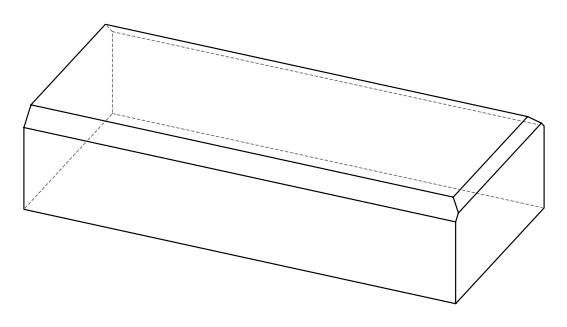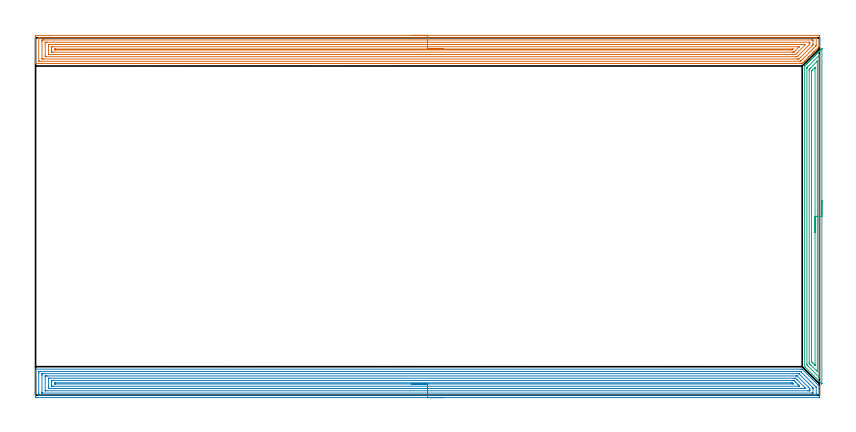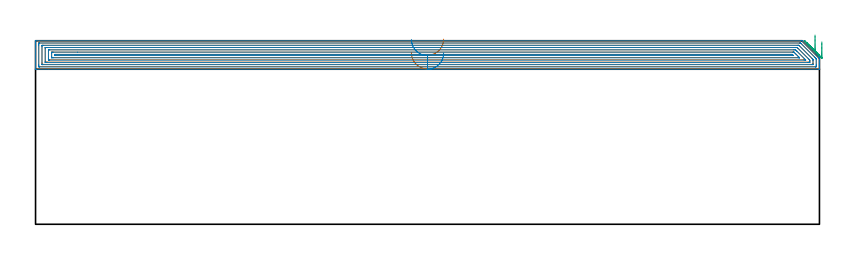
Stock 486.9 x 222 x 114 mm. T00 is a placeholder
(PLAN: 3 operations, 0 tool changes, 61.2 min)
(1 AREA_MILL | FG_CHAMFER_SURFACE | UGT0205_001 | 27.29 min | 74546 mm3)
(2 AREA_MILL_1 | FG_CHAMFER_SURFACE_1 | UGT0205_001 | 27.31 min | 76267 mm3)
(3 AREA_MILL_2 | FG_CHAMFER_SURFACE_2 | UGT0205_001 | 6.59 min | 11112 mm3)
(TOOL UGT0205_001 | Chamfer Mill 20 x 3 x 45 deg. | D20 FL50 Z2)
(OP 1 AREA_MILL)
G17 G21 G94 G90
T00 M6
G54
G17 G0 G90 X233.45 Y223.5 S1061 M3
G43 Z124. H0
Z106.5
G94 G1 X233.488 Z105.628 F250.
X233.602 Z104.764
X233.791 Z103.912
X234.053 Z103.08
X234.387 Z102.274
X234.79 Z101.5
X235.258 Z100.764
X235.79 Z100.072
X236.379 Z99.429
X237.022 Z98.84
X237.714 Z98.308
X238.45 Z97.84
X239.224 Z97.437
X240.03 Z97.103
X240.862 Z96.841
X241.714 Z96.652
X242.578 Z96.538
X243.45 Z96.5
X486.268 Y223.499 Z96.501
X486.678 Y223.496 Z96.502
X486.89 Y223.492 Z96.505
X486.9 Y223.093 Z96.904
Y219.58 Z100.414
Y218.187 Z101.809
Y217.824 Z102.171
Y216.752 Z103.246
X486.897 Y216.726 Z103.271
X486.893 Y216.704 Z103.293
X486.864 Y216.663 Z103.335
X486.708 Y216.506 Z103.49
X486.566 Y216.365 Z103.633
X486.269 Y216.069 Z103.931
X483.927 Y213.725 Z106.272
X483.883 Y213.682 Z106.317
X483.68 Y213.479 Z106.52
X483.634 Y213.433 Z106.564
X483.585 Y213.384 Z106.615
X483.392 Y213.192 Z106.807
X483.341 Y213.14 Z106.857
X483.287 Y213.086 Z106.913
X483.105 Y212.904 Z107.095
X483.049 Y212.847 Z107.15
X482.989 Y212.788 Z107.211
X482.817 Y212.616 Z107.382
X482.756 Y212.554 Z107.442
X482.1 Y211.9 Z108.1
X481.878 Y211.676 Z108.32
X481.267 Y211.067 Z108.933
X481.2 Y210.999 Z109.
X481. Y210.798 Z109.198
X480.434 Y210.234 Z109.766
X480.305 Y210.105 Z109.894
X480.121 Y209.92 Z110.076
X479.601 Y209.4 Z110.599
X479.243 Y209.041 Z110.955
X478.767 Y208.567 Z111.433
X478.365 Y208.163 Z111.833
X478.219 Y208.018 Z111.981
X477.934 Y207.734 Z112.266
X477.486 Y207.285 Z112.712
X476.984 Y206.784 Z113.216
X476.608 Y206.407 Z113.591
X476.43 Y206.23 Z113.77
X476.384 Y206.185 Z113.815
X476.195 Y206.001 Z113.987
X475.535 Y206. Z114.
X0.185
X0.01 Y206.002 Z113.989
X0.002 Y206.166 Z113.826
X0. Y206.336 Z113.663
Y206.558 Z113.441
Y207.285 Z112.71
Y208.526 Z111.471
Y209.92 Z110.076
Y223.093 Z96.904
X0.002 Y223.353 Z96.644
X0.01 Y223.492 Z96.506
X0.151 Y223.499 Z96.499
X8.22 Y223.5 Z96.5
X243.45
Y222.086 Z97.914
X484.479 Y222.085 Z97.915
X484.612 Y222.084 Z97.916
X484.844 Y222.079 Z97.921
X484.891 Y222.076 Z97.924
X484.895 Y222.043 Z97.957
X484.898 Y222.007 Z97.993
X484.9 Y221.802 Z98.198
X484.899 Y217.412 Z102.588
X484.893 Y217.178 Z102.822
X484.89 Y217.151 Z102.849
X484.874 Y217.13 Z102.87
X484.828 Y217.08 Z102.92
X484.696 Y216.946 Z103.054
X484.589 Y216.838 Z103.162
X475.536 Y207.785 Z112.215
X475.282 Y207.534 Z112.466
X475.187 Y207.445 Z112.555
X475.16 Y207.422 Z112.578
X475.117 Y207.419 Z112.581
X475.022 Y207.416 Z112.584
X474.641 Y207.414 Z112.586
X474.509
X2.421 Y207.415 Z112.585
X2.288
X2.056 Y207.421 Z112.579
X2.009 Y207.424 Z112.576
X2.005 Y207.457 Z112.543
X2.002 Y207.493 Z112.507
X2. Y207.698 Z112.302
Y221.75 Z98.25
X2.001 Y221.888 Z98.112
X2.005 Y221.998 Z98.002
X2.01 Y222.069 Z97.931
X2.021 Y222.079 Z97.921
X2.04 Y222.081 Z97.919
X2.421 Y222.085 Z97.915
X2.553 Y222.086 Z97.914
X243.45
Y220.672 Z99.328
X481.796 Y220.671 Z99.329
X482.477 Y220.668 Z99.332
X482.69 Y220.664 Z99.336
X482.89 Y220.658 Z99.342
X482.895 Y220.459 Z99.541
X482.899 Y220.254 Z99.746
X482.9 Y218.497 Z101.503
X482.895 Y217.824 Z102.176
X482.893 Y217.624 Z102.376
X482.828 Y217.54 Z102.46
X482.69 Y217.393 Z102.607
X482.466 Y217.166 Z102.834
X482.246 Y216.946 Z103.054
X474.49 Y209.19 Z110.81
X474.338 Y209.041 Z110.959
X474.141 Y208.852 Z111.148
X473.957 Y208.835 Z111.165
X473.747 Y208.833 Z111.167
X473.069 Y208.829 Z111.171
X5.104
X4.423 Y208.832 Z111.168
X4.21 Y208.835 Z111.165
X4.01 Y208.842 Z111.158
X4.005 Y209.041 Z110.959
X4.001 Y209.246 Z110.754
X4. Y219.786 Z100.214
X4.005 Y220.459 Z99.541
X4.007 Y220.657 Z99.343
X4.21 Y220.664 Z99.336
X4.888 Y220.67 Z99.33
X5.104 Y220.671 Z99.329
X243.45 Y220.672 Z99.328
Y219.257 Z100.743
X480.337
X480.749 Y219.253 Z100.747
X480.823 Y219.25 Z100.75
X480.89 Y219.243 Z100.757
X480.893 Y219.14 Z100.86
X480.9 Y218.704 Z101.296
X480.892 Y218.264 Z101.736
X480.888 Y218.048 Z101.952
X480.784 Y217.939 Z102.061
X480.673 Y217.824 Z102.176
X480.344 Y217.493 Z102.507
X480.007 Y217.156 Z102.844
X473.649 Y210.798 Z109.202
X473.252 Y210.405 Z109.595
X473.115 Y210.273 Z109.727
X473.093 Y210.253 Z109.747
X473.063 Y210.25 Z109.75
X472.994 Y210.246 Z109.754
X472.852 Y210.244 Z109.756
X472.523 Y210.243 Z109.757
X471.958
X6.563
X6.151 Y210.247 Z109.753
X6.077 Y210.25 Z109.75
X6.01 Y210.257 Z109.743
X6.007 Y210.36 Z109.64
X6. Y210.796 Z109.204
Y218.7 Z101.3
X6.007 Y219.14 Z100.86
X6.01 Y219.243 Z100.757
X6.139 Y219.25 Z100.75
X6.331 Y219.254 Z100.746
X6.893 Y219.257 Z100.743
X7.222
X243.45
Y217.843 Z102.157
X477.305
X478.201 Y217.842 Z102.158
X478.219 Y217.839 Z102.161
X478.224 Y217.837 Z102.163
X478.223 Y217.824 Z102.176
X478.222 Y217.821 Z102.179
X472.852 Y212.451 Z107.549
X472.459 Y212.062 Z107.938
X472.066 Y211.676 Z108.324
X471.974 Y211.66 Z108.34
X471.958 Y211.659 Z108.341
X471.083 Y211.657 Z108.343
X8.681 Y211.658 Z108.342
X8.01 Y211.676 Z108.324
X8.001 Y212.344 Z107.656
Y216.946 Z103.054
X8.004 Y217.611 Z102.389
X8.01 Y217.824 Z102.176
X8.662 Y217.843 Z102.157
X8.681
X243.45
Y216.429 Z103.571
X473.747 Y216.428 Z103.572
X474.275 Y216.427 Z103.573
X474.316 Y216.424 Z103.576
X474.361 Y216.42 Z103.58
X474.323 Y216.38 Z103.62
X474.018 Y216.067 Z103.933
X471.385 Y213.433 Z106.567
X471.225 Y213.274 Z106.726
X471.064 Y213.116 Z106.884
X471.025 Y213.084 Z106.916
X470.996 Y213.078 Z106.922
X470.932 Y213.075 Z106.925
X470.801 Y213.072 Z106.928
X470.537 Y213.071 Z106.929
X470.169
X10.838 Y213.072 Z106.928
X10.47 Y213.074 Z106.926
X10.102 Y213.078 Z106.922
X10.01 Y213.08 Z106.92
X10.006 Y213.156 Z106.844
X10.002 Y213.279 Z106.721
X10.001 Y213.433 Z106.567
X10. Y213.894 Z106.106
Y215.651 Z104.349
X10.001 Y216.067 Z103.933
X10.003 Y216.298 Z103.702
X10.007 Y216.413 Z103.587
X10.01 Y216.422 Z103.578
X10.019 Y216.424 Z103.576
X10.049 Y216.427 Z103.573
X10.102 Y216.428 Z103.572
X243.45 Y216.429 Z103.571
Y215.015 Z104.985
X469.991 Y215.014 Z104.986
X470.169 Y215.013 Z104.987
X470.351 Y215.011 Z104.989
X470.497 Y215.006 Z104.994
X470.429 Y214.934 Z105.066
X470.277 Y214.777 Z105.223
X470.169 Y214.669 Z105.331
X469.984 Y214.493 Z105.507
X469.452 Y214.487 Z105.513
X469.275 Y214.486 Z105.514
X12.798
X12.259 Y214.488 Z105.512
X12.076 Y214.49 Z105.51
X12.009 Y214.494 Z105.506
X12.006 Y214.513 Z105.487
X12.001 Y214.564 Z105.436
Y214.643 Z105.357
X12.003 Y214.755 Z105.245
X12.01 Y214.964 Z105.036
X12.015 Y215.01 Z104.99
X12.018 Y215.011 Z104.989
X12.037 Y215.013 Z104.987
X12.201 Y215.015 Z104.985
X12.259
X243.45
X244.322 Z105.023
X245.186 Z105.137
X246.038 Z105.326
X246.87 Z105.588
X247.676 Z105.922
X248.45 Z106.325
X249.186 Z106.794
X249.878 Z107.325
X250.521 Z107.914
X251.11 Z108.557
X251.642 Z109.25
X252.11 Z109.985
X252.513 Z110.759
X252.847 Z111.565
X253.109 Z112.397
X253.298 Z113.249
X253.412 Z114.114
X253.45 Z114.985
G0 Z124.
M5
M2
(OP 2 AREA_MILL_1)
G17 G21 G94 G90
T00 M6
G54
G17 G0 G90 X253.45 Y-1.5 S1061 M3
G43 Z124. H0
Z106.3
G94 G1 X253.412 Z105.428 F250.
X253.298 Z104.564
X253.109 Z103.712
X252.847 Z102.88
X252.513 Z102.074
X252.11 Z101.3
X251.642 Z100.564
X251.11 Z99.872
X250.521 Z99.229
X249.878 Z98.64
X249.186 Z98.109
X248.45 Z97.64
X247.676 Z97.237
X246.87 Z96.903
X246.038 Z96.641
X245.187 Z96.452
X244.322 Z96.338
X243.45 Z96.3
X0.632
X0.207 Y-1.496 Z96.302
X0.01 Y-1.492 Z96.306
X0. Y-1.293 Z96.505
Y13.086 Z110.881
Y14.486 Z112.283
Y14.851 Z112.646
Y15.581 Z113.381
Y15.814 Z113.614
X0.006 Y16.19 Z113.981
X0.008 Y16.197 Z113.988
X0.185 Y16.2 Z114.
X475.536
X476.202 Y16.196 Z113.989
X476.222 Y16.178 Z113.977
X476.225 Y16.175 Z113.974
X486.376 Y6.026 Z103.822
X486.815 Y5.585 Z103.384
X486.864 Y5.535 Z103.334
X486.899 Y5.49 Z103.288
X486.9 Y5.144 Z102.942
Y5.038 Z102.836
Y4.261 Z102.056
Y3.014 Z100.811
Y1.614 Z99.409
Y0.99 Z98.786
Y-0.775 Z97.022
X486.897 Y-1.034 Z96.763
X486.89 Y-1.492 Z96.306
X486.736 Y-1.496 Z96.302
X486.268 Y-1.5 Z96.3
X243.45
Y-0.086 Z97.714
X2.421 Y-0.085 Z97.715
X2.353
X2.037 Y-0.079 Z97.721
X2.01 Y0.024 Z97.824
X2.003 Y0.261 Z98.061
X2.001 Y0.731 Z98.531
X2. Y1.146 Z98.946
Y13.501 Z111.301
X2.002 Y13.969 Z111.769
X2.005 Y14.379 Z112.179
X2.017 Y14.779 Z112.579
X2.421 Y14.785 Z112.585
X2.488
X474.709
X475.12 Y14.779 Z112.579
X475.174 Y14.764 Z112.564
X475.257 Y14.686 Z112.486
X475.382 Y14.565 Z112.365
X475.536 Y14.414 Z112.214
X483.924 Y6.026 Z103.826
X484.479 Y5.468 Z103.268
X484.795 Y5.144 Z102.944
X484.89 Y5.038 Z102.838
X484.894 Y4.936 Z102.736
X484.899 Y4.73 Z102.53
X484.9 Y1.199 Z98.999
X484.898 Y0.731 Z98.531
X484.895 Y0.321 Z98.121
X484.883 Y-0.079 Z97.721
X484.479 Y-0.085 Z97.715
X484.412
X243.45 Y-0.086 Z97.714
Y1.328 Z99.128
X4.21 Y1.329 Z99.129
X4.113 Y1.33 Z99.13
X4.037 Y1.333 Z99.133
X4.019 Y1.335 Z99.135
X4.01 Y1.35 Z99.15
X4.006 Y1.407 Z99.207
X4.001 Y1.614 Z99.414
X4. Y12.411 Z110.211
X4.001 Y13.086 Z110.886
X4.004 Y13.29 Z111.09
X4.01 Y13.356 Z111.156
X4.066 Y13.365 Z111.165
X4.21 Y13.367 Z111.167
X4.815 Y13.371 Z111.171
X473.458
X473.747 Y13.37 Z111.17
X474.036 Y13.367 Z111.167
X474.114 Y13.365 Z111.165
X474.159 Y13.33 Z111.13
X474.245 Y13.25 Z111.05
X474.414 Y13.086 Z110.886
X482.69 Y4.809 Z102.609
X482.824 Y4.67 Z102.47
X482.888 Y4.601 Z102.401
X482.893 Y4.468 Z102.268
X482.898 Y4.261 Z102.061
X482.9 Y4.055 Z101.855
X482.899 Y1.614 Z99.414
X482.897 Y1.41 Z99.21
X482.891 Y1.344 Z99.144
X482.834 Y1.335 Z99.135
X482.69 Y1.333 Z99.133
X482.085 Y1.329 Z99.129
X243.45 Y1.328 Z99.128
Y2.743 Z100.543
X6.642
X6.14 Y2.747 Z100.547
X6.025 Y2.75 Z100.55
X6.01 Y2.752 Z100.552
X6.007 Y2.774 Z100.574
X6.003 Y2.828 Z100.628
X6.001 Y2.938 Z100.738
Y11.762 Z109.562
X6.003 Y11.872 Z109.672
X6.007 Y11.926 Z109.726
X6.009 Y11.948 Z109.748
X6.035 Y11.95 Z109.75
X6.251 Y11.954 Z109.754
X6.893 Y11.957 Z109.757
X7.143
X472.209
X472.853 Y11.953 Z109.753
X473.066 Y11.95 Z109.75
X473.096 Y11.944 Z109.744
X473.125 Y11.919 Z109.719
X473.182 Y11.866 Z109.666
X473.294 Y11.757 Z109.557
X480.007 Y5.044 Z102.844
X480.781 Y4.261 Z102.061
X480.89 Y4.149 Z101.949
X480.893 Y4.041 Z101.841
X480.897 Y3.821 Z101.621
X480.9 Y3.381 Z101.181
X480.899 Y2.938 Z100.738
X480.897 Y2.828 Z100.628
X480.893 Y2.774 Z100.574
X480.891 Y2.752 Z100.552
X480.866 Y2.75 Z100.55
X480.649 Y2.746 Z100.546
X480.007 Y2.743 Z100.543
X479.758
X243.45
Y4.157 Z101.957
X8.681
X8.576 Y4.158 Z101.958
X8.364 Y4.163 Z101.963
X8.01 Y4.172 Z101.972
X8.008 Y4.261 Z102.061
X8.001 Y4.933 Z102.733
Y10.228 Z108.028
X8.006 Y10.439 Z108.239
X8.01 Y10.522 Z108.322
X8.013 Y10.536 Z108.336
X8.118 Y10.539 Z108.339
X8.259 Y10.541 Z108.341
X8.47 Y10.543 Z108.343
X8.576
X471.064
X471.855 Y10.541 Z108.341
X471.958 Y10.538 Z108.338
X472.056 Y10.534 Z108.334
X472.155 Y10.439 Z108.239
X472.853 Y9.749 Z107.549
X473.046 Y9.556 Z107.356
X477.458 Y5.144 Z102.944
X478.219 Y4.38 Z102.18
X478.329 Y4.261 Z102.061
X478.413 Y4.163 Z101.963
X478.321 Y4.16 Z101.96
X478.219 Y4.159 Z101.959
X477.43 Y4.157 Z101.957
X243.45
Y5.571 Z103.371
X10.931
X10.47 Y5.573 Z103.373
X10.032 Y5.576 Z103.376
X10.01 Y5.578 Z103.378
X10.004 Y5.603 Z103.403
X10.001 Y6.026 Z103.826
X10. Y6.49 Z104.29
X10.002 Y8.254 Z106.054
X10.008 Y8.674 Z106.474
X10.016 Y9.122 Z106.922
X10.47 Y9.125 Z106.925
X10.904 Y9.128 Z106.928
X26.122 Y9.129 Z106.929
X470.603 Y9.128 Z106.928
X470.833 Y9.127 Z106.927
X470.948 Y9.124 Z106.924
X471.002 Y9.122 Z106.922
X471.064 Y9.079 Z106.879
X471.475 Y8.674 Z106.474
X471.958 Y8.194 Z105.994
X472.361 Y7.791 Z105.591
X473.244 Y6.909 Z104.709
X473.747 Y6.405 Z104.205
X474.122 Y6.026 Z103.826
X474.487 Y5.653 Z103.453
X474.55 Y5.577 Z103.377
X474.485 Y5.575 Z103.375
X474.362 Y5.573 Z103.373
X474.208 Y5.572 Z103.372
X473.747 Y5.571 Z103.371
X243.45
Y6.985 Z104.785
X12.259 Y6.986 Z104.786
X12.18
X12.061 Y6.99 Z104.79
X12.01 Y6.992 Z104.792
X12.006 Y7.021 Z104.821
X12.003 Y7.054 Z104.854
X12. Y7.164 Z104.964
X12.001 Y7.307 Z105.107
X12.003 Y7.463 Z105.263
X12.01 Y7.657 Z105.457
X12.013 Y7.71 Z105.51
X12.018 Y7.711 Z105.511
X12.041 Y7.713 Z105.513
X12.241 Y7.715 Z105.515
X12.259
X469.353 Y7.714 Z105.514
X469.722 Y7.711 Z105.511
X469.906 Y7.708 Z105.508
X469.989 Y7.702 Z105.502
X470.034 Y7.66 Z105.46
X470.169 Y7.53 Z105.33
X470.612 Y7.079 Z104.879
X470.677 Y6.992 Z104.792
X470.092 Y6.986 Z104.786
X243.45 Y6.985 Z104.785
X242.578 Z104.823
X241.714 Z104.937
X240.862 Z105.126
X240.03 Z105.388
X239.224 Z105.722
X238.45 Z106.125
X237.714 Z106.594
X237.022 Z107.125
X236.379 Z107.714
X235.79 Z108.357
X235.259 Z109.05
X234.79 Z109.785
X234.387 Z110.559
X234.053 Z111.365
X233.791 Z112.197
X233.602 Z113.049
X233.488 Z113.914
X233.45 Z114.785
G0 Z124.
M5
M2
(OP 3 AREA_MILL_2)
G17 G21 G94 G90
T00 M6
G54
G17 G0 G90 X488.4 Y121.1 S1061 M3
G43 Z124. H0
Z113.3
G94 G1 Y121.062 Z112.429 F250.
Y120.948 Z111.564
Y120.759 Z110.712
Y120.497 Z109.88
Y120.163 Z109.074
Y119.76 Z108.3
Y119.292 Z107.564
Y118.76 Z106.872
Y118.171 Z106.229
Y117.528 Z105.64
Y116.836 Z105.109
Y116.1 Z104.64
Y115.326 Z104.237
Y114.52 Z103.903
Y113.688 Z103.641
Y112.837 Z103.452
Y111.972 Z103.338
Y111.1 Z103.3
X488.399 Y7.156 Z103.301
Y7.134
X488.394 Y7.017 Z103.304
X488.354 Y7.052 Z103.344
X488.244 Y7.156 Z103.454
X477.942 Y17.458 Z113.758
X477.718 Y17.686 Z113.975
X477.704 Y17.705 Z113.989
X477.7 Y17.863 Z114.
Y204.337
X477.704 Y204.495 Z113.989
X477.718 Y204.514 Z113.975
X477.942 Y204.742 Z113.758
X477.983 Y204.783 Z113.717
X478.63 Y205.431 Z113.067
X478.779 Y205.579 Z112.921
X478.875 Y205.676 Z112.824
X479.072 Y205.873 Z112.626
X479.172 Y205.973 Z112.526
X479.514 Y206.315 Z112.183
X479.64 Y206.44 Z112.06
X479.768 Y206.568 Z111.932
X479.956 Y206.757 Z111.742
X480.064 Y206.865 Z111.633
X480.66 Y207.46 Z111.04
X480.84 Y207.641 Z110.858
X480.956 Y207.757 Z110.741
X481.552 Y208.352 Z110.148
X481.724 Y208.525 Z109.973
X482.444 Y209.244 Z109.255
X482.608 Y209.409 Z109.089
X483.336 Y210.137 Z108.363
X483.492 Y210.294 Z108.205
X483.934 Y210.734 Z107.766
X484.228 Y211.029 Z107.471
X484.376 Y211.178 Z107.321
X484.802 Y211.602 Z106.898
X485.12 Y211.921 Z106.578
X485.26 Y212.062 Z106.436
X485.662 Y212.462 Z106.038
X485.744 Y212.544 Z105.956
X486.013 Y212.813 Z105.686
X486.144 Y212.946 Z105.552
X486.523 Y213.323 Z105.177
X486.653 Y213.453 Z105.047
X486.905 Y213.706 Z104.794
X487.028 Y213.83 Z104.668
X487.383 Y214.183 Z104.317
X487.562 Y214.362 Z104.138
X487.797 Y214.598 Z103.901
X487.912 Y214.714 Z103.784
X488.394 Y215.193 Z103.306
X488.398 Z103.302
X488.4 Z103.3
Y111.1
X486.986 Z104.714
Y11.171
X486.984 Y10.996 Z104.716
X486.981 Y10.91 Z104.719
X486.979 Y10.883 Z104.721
X486.955 Y10.903 Z104.745
X486.877 Y10.977 Z104.823
X486.679 Y11.171 Z105.021
X479.956 Y17.894 Z111.744
X479.543 Y18.309 Z112.157
X479.125 Y18.737 Z112.575
X479.115 Y19.158 Z112.585
Y19.201
Y202.999
X479.121 Y203.422 Z112.579
X479.128 Y203.467 Z112.572
X479.157 Y203.5 Z112.543
X479.212 Y203.561 Z112.488
X479.305 Y203.655 Z112.395
X479.541 Y203.891 Z112.159
X486.765 Y211.115 Z104.935
X486.855 Y211.204 Z104.845
X486.943 Y211.287 Z104.757
X486.976 Y211.315 Z104.724
X486.985 Y211.073 Z104.715
Y211.029
X486.986 Y111.1 Z104.714
X485.571 Z106.129
Y15.318
X485.57 Y14.74 Z106.13
X485.569 Y14.739 Z106.131
X485.561 Y14.74 Z106.139
X481.724 Y18.575 Z109.976
X481.099 Y19.201 Z110.601
X480.84 Y19.465 Z110.86
X480.535 Y19.784 Z111.165
X480.531 Y20.093 Z111.169
X480.529 Y20.407 Z111.171
Y201.528
X480.532 Y202.107 Z111.168
X480.534 Y202.415 Z111.166
X480.84 Y202.737 Z110.86
X480.969 Y202.869 Z110.731
X481.098 Y202.999 Z110.602
X485.56 Y207.46 Z106.14
X485.564 Y207.461 Z106.136
X485.565 Y207.46 Z106.135
X485.57 Y207.257 Z106.13
X485.571 Y207.146 Z106.129
Y111.1
X484.157 Z107.543
X484.156 Y19.201 Z107.544
X484.152 Y18.682 Z107.548
X484.15 Y18.628 Z107.55
X484.147 Y18.614 Z107.553
X484.107 Y18.651 Z107.593
X483.922 Y18.831 Z107.778
X483.547 Y19.201 Z108.153
X482.655 Y20.093 Z109.045
X482.608 Y20.141 Z109.092
X482.189 Y20.564 Z109.511
X481.979 Y20.779 Z109.721
X481.955 Y20.805 Z109.745
X481.95 Y20.833 Z109.75
X481.946 Y20.89 Z109.754
X481.944 Y20.986 Z109.756
X481.943 Y21.657 Z109.757
Y21.878
Y200.322
X481.944 Y200.992 Z109.756
X481.947 Y201.214 Z109.753
X481.95 Y201.377 Z109.75
X482.051 Y201.49 Z109.649
X482.191 Y201.635 Z109.509
X482.608 Y202.059 Z109.092
X482.631 Y202.083 Z109.069
X483.965 Y203.414 Z107.735
X484.027 Y203.473 Z107.673
X484.102 Y203.542 Z107.598
X484.151 Y203.573 Z107.549
X484.152 Y203.493 Z107.548
X484.156 Y203.221 Z107.544
X484.157 Y202.999 Z107.543
Y202.857
Y111.1
Y110.228 Z107.581
Y109.364 Z107.695
Y108.512 Z107.883
Y107.68 Z108.146
Y106.874 Z108.48
Y106.1 Z108.882
Y105.364 Z109.351
Y104.672 Z109.882
Y104.029 Z110.472
Y103.44 Z111.115
Y102.909 Z111.807
Y102.44 Z112.543
Y102.037 Z113.317
Y101.703 Z114.123
Y101.441 Z114.955
Y101.252 Z115.806
Y101.138 Z116.671
Y101.1 Z117.543
G0 Z124.
M5
M2
